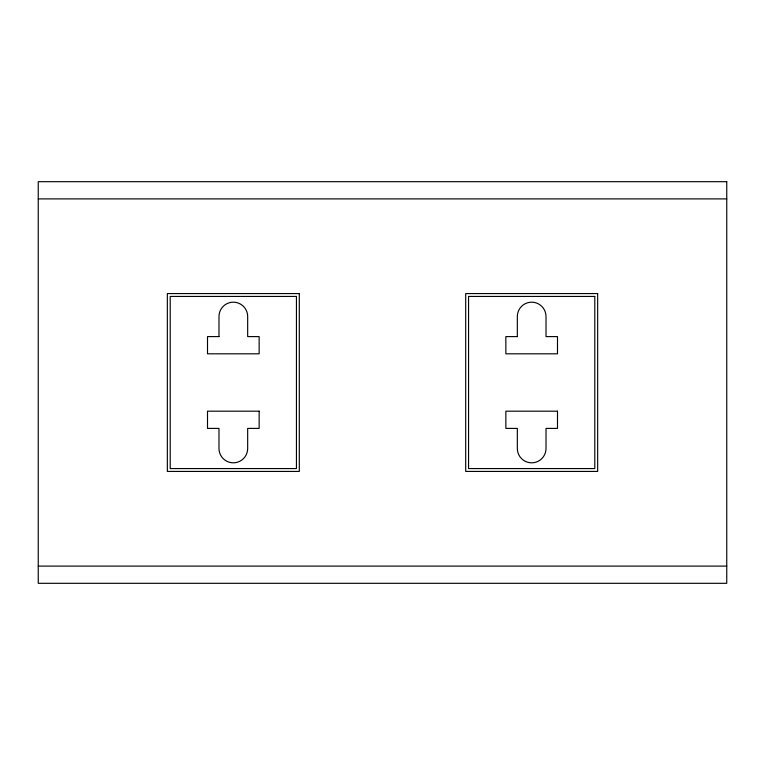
<?xml version="1.0" encoding="UTF-8"?>
<svg xmlns="http://www.w3.org/2000/svg" width="765" height="765" viewBox="0 0 765 765"><rect width="100%" height="100%" fill="white"/><g stroke="black" fill="none" stroke-linecap="round" stroke-linejoin="round"><path stroke-width="1.15" d="M38.25 198.9L726.75 198.9M38.25 566.1L726.75 566.1M726.75 181.688L38.25 181.688L38.25 583.312L726.75 583.312L726.75 181.688M299.306 293.569L167.344 293.569L167.344 471.431L299.306 471.431L299.306 293.569M597.656 293.569L465.694 293.569L465.694 471.431L597.656 471.431L597.656 293.569M296.438 296.438L170.213 296.438L170.213 468.562L296.438 468.562L296.438 296.438M594.788 296.438L468.562 296.438L468.562 468.562L594.788 468.562L594.788 296.438M218.981 336.6L207.506 336.6L207.506 353.812L259.144 353.812L259.144 336.6L247.669 336.6L247.669 316.519A14.344 14.344 0 0 0 233.325 302.175A14.344 14.344 0 0 0 218.981 316.519L218.981 336.6M517.331 336.6L505.856 336.6L505.856 353.812L557.494 353.812L557.494 336.6L546.019 336.6L546.019 316.519A14.344 14.344 0 0 0 531.675 302.175A14.344 14.344 0 0 0 517.331 316.519L517.331 336.6M259.144 411.188L207.506 411.188L207.506 428.4L218.981 428.4L218.981 448.481A14.344 14.344 0 0 0 233.325 462.825A14.344 14.344 0 0 0 247.669 448.481L247.669 428.4L259.144 428.4L259.144 411.188M557.494 411.188L505.856 411.188L505.856 428.4L517.331 428.4L517.331 448.481A14.344 14.344 0 0 0 531.675 462.825A14.344 14.344 0 0 0 546.019 448.481L546.019 428.4L557.494 428.4L557.494 411.188"/></g></svg>
